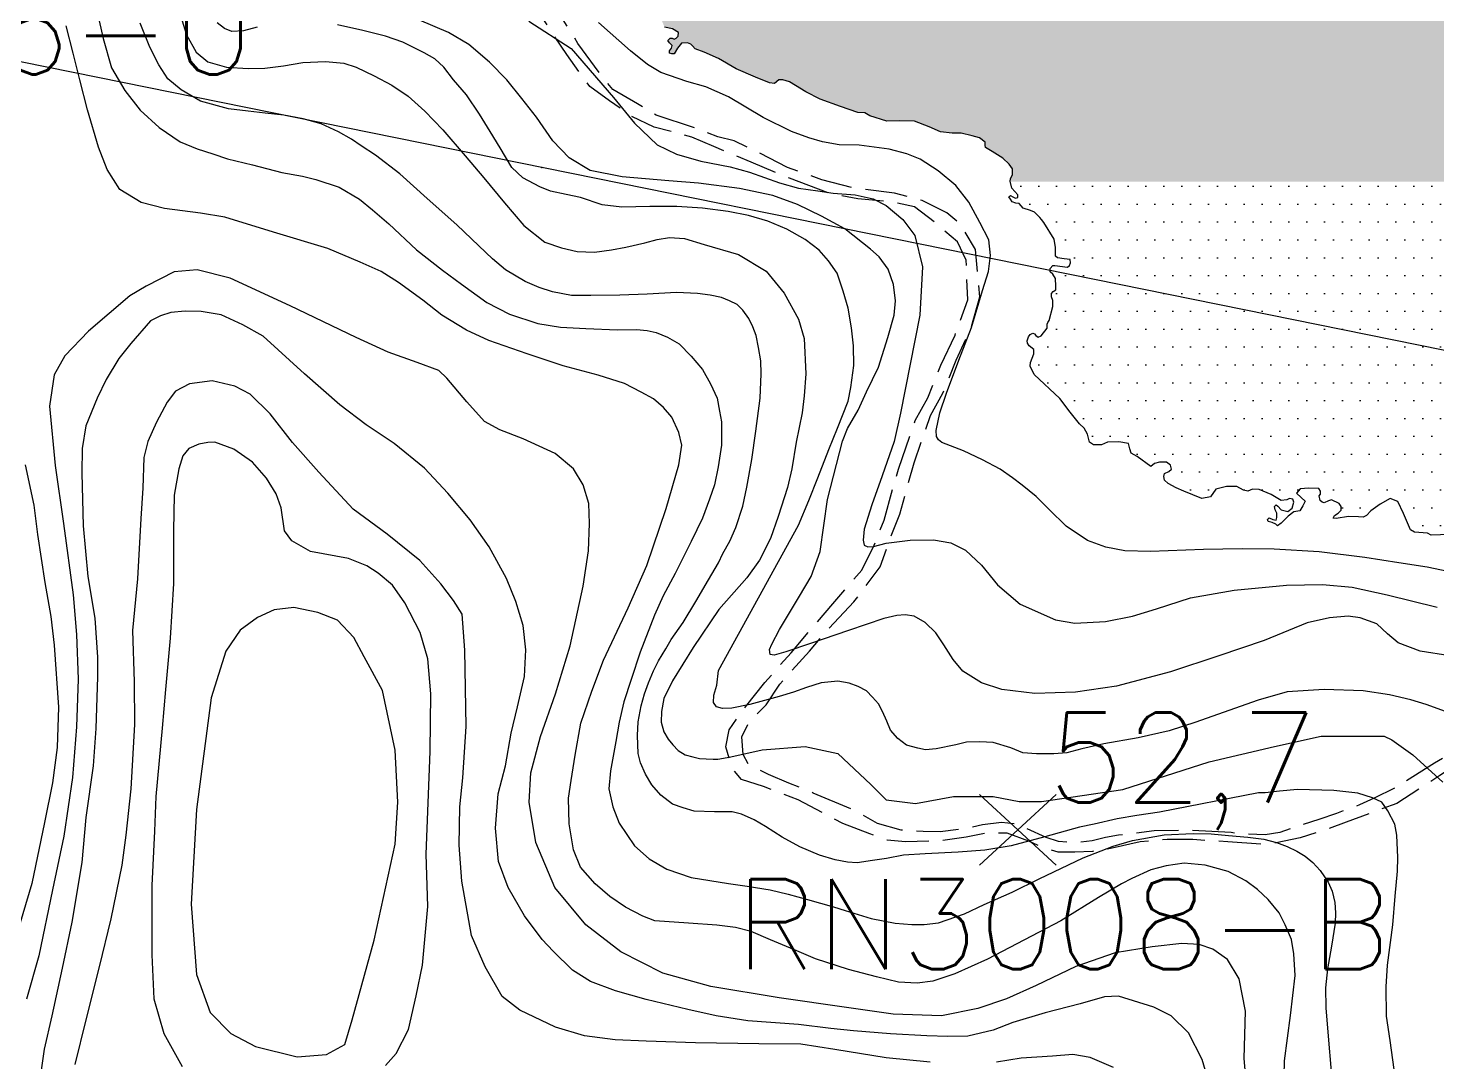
# Model space of a CAD drawing. Header units: millimetres. Extents: x 548366 to 1117317, y 7446967 to 14899125.
# Drawn here: x 556585 to 557211, y 7454519 to 7454978 of the extents above; entities that cross this region are included whole.
import ezdxf

# ---------------------------------------------------------------- set-up
doc = ezdxf.new("R2010")
doc.units = ezdxf.units.MM
doc.header["$MEASUREMENT"] = 0
doc.linetypes.add('MEIO-FIOx2', pattern=[20, 15, -5])
for name, color, linetype in [('CURVA_INTERMEDIÁRIA', 32, 'Continuous'), ('CURVA_MESTRA', 36, 'Continuous'), ('HACHURA_OCEANO', 131, 'Continuous'), ('OCEANO', 5, 'Continuous'), ('PONTO_REFERÊNCIA', 8, 'Continuous'), ('PTO_COTADO', 7, 'Continuous'), ('RADIAIS', 222, 'Continuous'), ('RUA_PAV_C_MEIO_FIO', 1, 'MEIO-FIOx2')]:
    doc.layers.add(name, color=color, linetype=linetype)
doc.styles.add('ROMANS', font='romans.shx')
pattern_1 = [(0, (0, 0), (3.96875, 7.9375), [0, -7.9375])]

msp = doc.modelspace()

# ---------------------------------------------------------------- hatches: boundary and pattern name
at = {"layer": 'HACHURA_OCEANO', "ltscale": 0.5}
h = msp.add_hatch(dxfattribs=at)
h.set_pattern_fill('DOTS', color=256, scale=5, style=0)
h.set_pattern_definition(pattern_1)
h.paths.add_polyline_path([(556865, 7455138.86), (556864.76, 7455138.96), (556864.61, 7455140.07), (556863.81, 7455140.88), (556862.82, 7455141.85), (556861.22, 7455141.52), (556859.94, 7455140.88), (556859.76, 7455139.75), (556861.65, 7455139.04), (556861.87, 7455137.67), (556860.23, 7455135.57), (556857.82, 7455133.16), (556855.74, 7455132.51), (556854.43, 7455133.32), (556853.96, 7455134.61), (556854.61, 7455136.06), (556855.56, 7455136.85), (556856.22, 7455138.3), (556856.22, 7455139.91), (556856.07, 7455141.04), (556854.76, 7455141.52), (556849.76, 7455141.52), (556846.08, 7455141.04), (556837.06, 7455139.59), (556826.92, 7455135.74), (556824.33, 7455133.8), (556822.54, 7455132.69), (556822.39, 7455131.24), (556823.05, 7455130.58), (556824, 7455130.11), (556825.35, 7455129.06), (556825.68, 7455127.79), (556824.88, 7455126.19), (556823.27, 7455123.29), (556821.15, 7455121.68), (556818.42, 7455122), (556815.35, 7455122.48), (556813.93, 7455123.61), (556813.27, 7455125.69), (556812, 7455127.3), (556810.21, 7455128.59), (556805.21, 7455128.75), (556797, 7455125.85), (556792.18, 7455121.52), (556790.72, 7455118.13), (556790.58, 7455115.89), (556791.38, 7455114.12), (556793.53, 7455113.73), (556793.31, 7455111.54), (556791.67, 7455110.57), (556789.92, 7455108.33), (556789.92, 7455107.04), (556791.2, 7455106.4), (556791.85, 7455104.95), (556791.85, 7455103.5), (556789.92, 7455101.9), (556786.71, 7455099.79), (556785.72, 7455098.34), (556784.59, 7455098.19), (556782.51, 7455098.19), (556779.3, 7455098.68), (556778.65, 7455099.16), (556776.05, 7455099.48), (556773.65, 7455100.29), (556771.06, 7455101.24), (556768.65, 7455100.76), (556765.25, 7455099.95), (556760.44, 7455099.32), (556754.45, 7455098.06), (556749.45, 7455093.06), (556742.19, 7455083.26), (556741.24, 7455081.06), (556750.34, 7455081.03), (556750.34, 7455078.37), (556748.08, 7455078.39), (556748.08, 7455059.67), (556740.98, 7455059.67), (556743.43, 7455055.97), (556747.81, 7455051.04), (556756.86, 7455044.75), (556763.72, 7455043.11), (556769.45, 7455040.91), (556775.22, 7455037.91), (556783.43, 7455037.1), (556798.5, 7455038.46), (556806.16, 7455038.18), (556813.27, 7455037.91), (556819.04, 7455035.17), (556826.41, 7455030.81), (556828.6, 7455028.07), (556828.6, 7455026.43), (556827.65, 7455023.55), (556829.58, 7455020), (556835.31, 7455011.8), (556837.79, 7455010.71), (556841.33, 7455011.52), (556845.71, 7455012.07), (556846.81, 7455011.25), (556847.94, 7455008.8), (556847.43, 7455005.32), (556849.43, 7455001.54), (556854.58, 7454998.2), (556863.52, 7454995.02), (556865, 7454993.27)])
h.paths.add_polyline_path([(557365, 7455412.75), (556954.42, 7455412.75), (556954.37, 7455411.2), (556953.72, 7455404.61), (556952.55, 7455396.66), (556950.47, 7455387.38), (556949.85, 7455378.85), (556949.7, 7455368.02), (556948.13, 7455354.65), (556946.6, 7455347.43), (556945.29, 7455344.19), (556945.03, 7455337.36), (556944.78, 7455326.77), (556941.93, 7455305.75), (556940.91, 7455296.58), (556940.4, 7455282.66), (556938.46, 7455265), (556936.89, 7455253.13), (556936.53, 7455246.29), (556936.64, 7455239.07), (556940.26, 7455224.7), (556942.99, 7455221.03), (556947.62, 7455214.56), (556953.72, 7455209.41), (556957.18, 7455207.99), (556958.61, 7455204.51), (556960.03, 7455200.82), (556960.54, 7455194.62), (556960.94, 7455192.69), (556961.96, 7455191.53), (556962.62, 7455190.12), (556962.51, 7455188.68), (556961.45, 7455187.54), (556959.77, 7455185.33), (556956.67, 7455177.08), (556949.96, 7455168.18), (556942.59, 7455159.08), (556929.16, 7455149.79), (556920.91, 7455144.24), (556913.4, 7455139.84), (556907.59, 7455137.53), (556903.18, 7455136.63), (556898.66, 7455135.97), (556890.96, 7455134.81), (556881.8, 7455135.71), (556874.28, 7455137), (556869.28, 7455138.96), (556867.35, 7455139.43), (556866.03, 7455138.46), (556865, 7455138.86), (556865, 7454993.27), (556865.96, 7454992.14), (556865.82, 7454989.4), (556866.11, 7454985.62), (556866.55, 7454981.08), (556867.64, 7454978.64), (556871.11, 7454977.9), (556873.84, 7454976.22), (556873.7, 7454974.71), (556872.78, 7454973.8), (556871.87, 7454973.34), (556870.96, 7454973.8), (556870.05, 7454973.8), (556868.99, 7454972.74), (556869.76, 7454971.68), (556870.96, 7454970.47), (556870.67, 7454969.26), (556869.76, 7454968.2), (556869.76, 7454967.14), (556870.81, 7454966.83), (556871.87, 7454966.83), (556873.41, 7454969.26), (556875.05, 7454971.53), (556877.78, 7454971.68), (556879.32, 7454971.12), (556880.08, 7454970.36), (556881.14, 7454969), (556885.26, 7454967.48), (556891.61, 7454964.74), (556899.49, 7454960.2), (556908, 7454956.42), (556914.24, 7454953.84), (556916.5, 7454953.54), (556918.32, 7454955.2), (556920.15, 7454955.2), (556923.18, 7454954.3), (556925.77, 7454952.78), (556930.33, 7454949.9), (556936.68, 7454946.72), (556945.83, 7454943.33), (556953.42, 7454940.77), (556956.6, 7454940.61), (556958.86, 7454939.25), (556966.45, 7454936.83), (556971.92, 7454936.97), (556978.6, 7454936.83), (556985.13, 7454934.39), (556990.28, 7454932.13), (556995.42, 7454931.51), (556999.4, 7454931.51), (557004.25, 7454930.31), (557007.57, 7454929.39), (557010.02, 7454927.57), (557010.02, 7454926.21), (557010.16, 7454925.15), (557013.19, 7454923.33), (557017.9, 7454920.46), (557020.78, 7454917.73), (557022.28, 7454915.61), (557022.28, 7454913.19), (557021.4, 7454911.22), (557021.22, 7454910.16), (557021.25, 7454910), (557365, 7454910)])
h = msp.add_hatch(dxfattribs=at)
h.set_pattern_fill('DOTS', color=256, scale=5, style=0)
h.set_pattern_definition(pattern_1)
h.paths.add_polyline_path([(557365, 7454910), (557021.25, 7454910), (557021.88, 7454907.05), (557024.61, 7454904.17), (557024.61, 7454902.95), (557023.55, 7454902.65), (557022.35, 7454903.27), (557021.29, 7454903.87), (557020.67, 7454903.27), (557021.29, 7454902.19), (557022.06, 7454900.99), (557023.7, 7454900.39), (557025.23, 7454900.23), (557026.91, 7454898.25), (557030.23, 7454897.19), (557032.06, 7454896.45), (557034.32, 7454894.01), (557035.08, 7454893.11), (557036.14, 7454891.89), (557040.7, 7454884.47), (557041.32, 7454880.69), (557041.32, 7454876.89), (557042.24, 7454876.13), (557045.26, 7454875.67), (557047.82, 7454875.37), (557048, 7454873.85), (557047.53, 7454872.65), (557046.61, 7454872.03), (557041, 7454872.65), (557040.08, 7454872.65), (557039.03, 7454871.43), (557039.03, 7454869.91), (557040.08, 7454868.85), (557041.29, 7454866.91), (557041.43, 7454863.57), (557041.43, 7454861.91), (557040.23, 7454861.15), (557039.61, 7454860.23), (557039.61, 7454858.73), (557040.08, 7454857.21), (557040.08, 7454854.48), (557038.55, 7454848.27), (557037.93, 7454847.36), (557037.64, 7454846.6), (557037.64, 7454844.79), (557034.9, 7454841.46), (557033.7, 7454840.86), (557032.64, 7454841.6), (557032.02, 7454842.36), (557031.25, 7454842.66), (557030.05, 7454842.06), (557029.28, 7454841), (557028.7, 7454839.18), (557028.84, 7454838.12), (557029.61, 7454837.06), (557031.73, 7454835.4), (557031.73, 7454833.42), (557030.19, 7454829.64), (557030.05, 7454827.98), (557031.87, 7454824.34), (557043.22, 7454813.62), (557047.93, 7454807.56), (557051.94, 7454802.33), (557054.09, 7454800.4), (557055.55, 7454797.75), (557056.5, 7454794.15), (557058.18, 7454792.95), (557061.79, 7454792.95), (557064.46, 7454794.15), (557069.53, 7454794.38), (557073.83, 7454793.67), (557074.35, 7454791.25), (557075.04, 7454789.34), (557077.7, 7454787.89), (557083.72, 7454783.32), (557085.4, 7454784.77), (557087.59, 7454785.24), (557090.73, 7454785.24), (557092.41, 7454784.04), (557092.88, 7454782.12), (557091.68, 7454781.16), (557089.74, 7454780.19), (557089.52, 7454778.99), (557089.74, 7454777.31), (557091.42, 7454775.86), (557095.03, 7454773.94), (557098.38, 7454772.43), (557106.31, 7454769.15), (557110.18, 7454769.88), (557112.62, 7454773.32), (557117.37, 7454774.47), (557122, 7454774.47), (557124.85, 7454772.88), (557126.89, 7454772.46), (557128.9, 7454773.32), (557131.78, 7454773.18), (557137.21, 7454770.88), (557141.56, 7454768.29), (557144.11, 7454768.59), (557145.28, 7454769.15), (557146.85, 7454768.87), (557147.29, 7454767.58), (557146.56, 7454764.84), (557144.55, 7454763.41), (557141.67, 7454764.13), (557140.1, 7454765.71), (557139.37, 7454766.29), (557138.67, 7454765.57), (557138.97, 7454764.13), (557139.66, 7454762.69), (557139.66, 7454760.69), (557139.37, 7454759.52), (557137.94, 7454759.82), (557136.23, 7454760.53), (557135.5, 7454759.82), (557135.79, 7454758.96), (557137.65, 7454758.53), (557139.22, 7454757.67), (557139.95, 7454756.94), (557141.67, 7454758.23), (557144.69, 7454761.26), (557147.29, 7454763.27), (557149.88, 7454763.69), (557151.3, 7454765.85), (557152.32, 7454768), (557150.46, 7454769.58), (557148.45, 7454771.45), (557150.02, 7454773.46), (557153.89, 7454773.74), (557158.38, 7454773.6), (557159.07, 7454772.46), (557159.07, 7454771.02), (557158.52, 7454770.3), (557158.93, 7454768.29), (557159.8, 7454767.58), (557160.68, 7454767.28), (557162.68, 7454768.14), (557163.96, 7454768.59), (557167.43, 7454767), (557168.27, 7454765.57), (557168.27, 7454763.98), (557166.99, 7454762.69), (557165.27, 7454761.54), (557164.69, 7454760.39), (557166.11, 7454760.25), (557171.59, 7454761.11), (557176.04, 7454760.97), (557178.04, 7454760.83), (557179.5, 7454761.54), (557181.51, 7454763.69), (557185.67, 7454766.57), (557190.12, 7454769.15), (557193.44, 7454767.86), (557196.03, 7454762.49), (557199.1, 7454755.28), (557200.85, 7454754.19), (557206.72, 7454753.77), (557208.26, 7454752.88), (557216.58, 7454753.09), (557220.74, 7454752.88), (557224.2, 7454749.61), (557227.49, 7454746.12), (557229.24, 7454743.29), (557230.55, 7454742.85), (557231.43, 7454744.37), (557232.3, 7454745.9), (557234.05, 7454746.56), (557235.59, 7454745.9), (557239.31, 7454744.37), (557242.15, 7454743.71), (557242.59, 7454742.64), (557244.96, 7454742.19), (557246.06, 7454742.64), (557246.72, 7454743.71), (557249.78, 7454743.71), (557250, 7454742.85), (557251.53, 7454742.85), (557253.06, 7454743.29), (557255.91, 7454743.5), (557257.22, 7454741.75), (557257.88, 7454738.93), (557259.85, 7454738.27), (557260.07, 7454739.35), (557260.51, 7454740.89), (557261.87, 7454741.22), (557263.32, 7454740), (557263.76, 7454739.35), (557264.41, 7454738.04), (557266.6, 7454737.39), (557268.35, 7454738.93), (557271.64, 7454739.58), (557272.95, 7454739.79), (557274.26, 7454738.93), (557277.11, 7454736.08), (557278.97, 7454732.96), (557281.45, 7454730.09), (557285.25, 7454727.5), (557287.22, 7454726.19), (557289.41, 7454726.07), (557293.35, 7454727.5), (557294.77, 7454728.13), (557297, 7454726.97), (557299.84, 7454726.7), (557301.81, 7454726.07), (557303.38, 7454725.54), (557305.06, 7454726.7), (557307.54, 7454726.84), (557310.28, 7454725.41), (557312.91, 7454725.15), (557314.07, 7454724.62), (557315.24, 7454721.24), (557315.5, 7454719.16), (557317.72, 7454717.59), (557318.63, 7454716.3), (557318.63, 7454713.42), (557318.38, 7454711.86), (557316.66, 7454711.21), (557316.41, 7454709.51), (557319.4, 7454709.13), (557322.54, 7454708.08), (557323.96, 7454704.96), (557325.68, 7454703.26), (557328.16, 7454703.4), (557330.38, 7454703.53), (557330.89, 7454703.01), (557331.3, 7454701.44), (557331.04, 7454700.01), (557330.24, 7454699.23), (557330.49, 7454697.31), (557331.81, 7454694.96), (557332.06, 7454691.05), (557330.49, 7454689.09), (557329.73, 7454688.19), (557329.84, 7454686.88), (557331.81, 7454685.45), (557331.66, 7454683.1), (557329.84, 7454682.33), (557329.07, 7454680.37), (557329.73, 7454678.81), (557331.55, 7454677.12), (557331.55, 7454674.25), (557334, 7454673.6), (557334.4, 7454672.17), (557333.74, 7454670.86), (557332.83, 7454669.82), (557332.72, 7454667.61), (557333.63, 7454665.14), (557335.05, 7454663.57), (557335.45, 7454661.75), (557335.2, 7454660.58), (557334.8, 7454659.41), (557334.76, 7454657.88), (557335.67, 7454656.32), (557337.9, 7454655.14), (557339.32, 7454652.81), (557340.75, 7454652.93), (557341.55, 7454654.89), (557342.31, 7454655.14), (557344.28, 7454654.89), (557344.54, 7454652.81), (557345.6, 7454650.07), (557346.51, 7454646.55), (557348.44, 7454639.38), (557350.41, 7454637.95), (557350.78, 7454636.52), (557350.27, 7454635.35), (557349.87, 7454634.56), (557350.93, 7454632.23), (557353.15, 7454630.53), (557353.15, 7454629.1), (557352.64, 7454628.18), (557353.15, 7454626.36), (557354.32, 7454625.85), (557357.06, 7454624.81), (557357.97, 7454623.11), (557357.86, 7454621.28), (557358.08, 7454618.78), (557358.08, 7454617.21), (557358.48, 7454615.22), (557359.35, 7454612.2), (557359.65, 7454611.21), (557361.65, 7454610.2), (557361.95, 7454609.33), (557361.95, 7454608.04), (557362.78, 7454607.34), (557363.22, 7454605.77), (557362.64, 7454604.18), (557360.92, 7454602.04), (557359.65, 7454599.74), (557359.94, 7454596.3), (557360.23, 7454593.29), (557360.92, 7454590.86), (557361.07, 7454589), (557358.77, 7454587.57), (557356.62, 7454587.85), (557356.07, 7454587.99), (557355.34, 7454587.43), (557355.05, 7454586.14), (557354.9, 7454584.13), (557354.21, 7454582.98), (557353.33, 7454582.55), (557353.33, 7454580.4), (557353.33, 7454579.27), (557351.04, 7454576.88), (557349.76, 7454577.17), (557348.88, 7454577.61), (557348.15, 7454577.02), (557348.01, 7454575.73), (557349.47, 7454574.44), (557350.31, 7454573.44), (557350.89, 7454571.87), (557350.89, 7454568.14), (557350.45, 7454565.86), (557351.04, 7454562.84), (557352.17, 7454561.55), (557352.02, 7454559.69), (557350.6, 7454557.98), (557349.17, 7454554.25), (557347.31, 7454552.24), (557346.88, 7454551.67), (557346.73, 7454549.66), (557347.31, 7454547.1), (557346.73, 7454545.95), (557345.74, 7454545.65), (557344.14, 7454546.09), (557343.45, 7454546.23), (557342.72, 7454545.81), (557342.72, 7454543.8), (557341.95, 7454542.26), (557340.23, 7454541.25), (557337.5, 7454541.55), (557336.08, 7454541.83), (557333.78, 7454539.4), (557332.21, 7454538.53), (557329.76, 7454538.25), (557329.18, 7454536.68), (557329.18, 7454534.38), (557328.78, 7454531.24), (557326.88, 7454529.5), (557325.31, 7454528.51), (557323.74, 7454527.23), (557322.32, 7454526.64), (557321.88, 7454525.07), (557321.3, 7454523.36), (557320.31, 7454522.77), (557319, 7454522.63), (557318.85, 7454521.64), (557318.41, 7454520.35), (557317.58, 7454519.35), (557317.58, 7454517.77), (557317.14, 7454516.04), (557315.42, 7454513.76), (557313.85, 7454512.17), (557312.54, 7454510.6), (557312.54, 7454507.88), (557313.53, 7454506.65), (557316.12, 7454505.21), (557317.54, 7454502.78), (557318.12, 7454500.34), (557317.69, 7454497.92), (557317.1, 7454495.18), (557316.26, 7454493.89), (557317.25, 7454492.32), (557319.55, 7454492.04), (557322.72, 7454491.47), (557326.59, 7454488.45), (557326.99, 7454485.59), (557326.15, 7454483.73), (557326, 7454482.59), (557326.15, 7454481.86), (557326.73, 7454481.86), (557327.57, 7454482.73), (557329.58, 7454484.02), (557333.3, 7454484.16), (557336.91, 7454483.73), (557337.75, 7454482.3), (557337.46, 7454481.01), (557335.05, 7454479.86), (557330.31, 7454476.42), (557325.86, 7454470.13), (557323.71, 7454467.55), (557322.43, 7454466.97), (557321.26, 7454467.91), (557321.7, 7454470.48), (557322.54, 7454472.64), (557323.85, 7454475.78), (557324, 7454477.8), (557321.99, 7454477.94), (557320.82, 7454476.65), (557318.38, 7454477.36), (557316.23, 7454478.65), (557314.95, 7454480.09), (557313.93, 7454482.09), (557312.5, 7454482.81), (557311.23, 7454482.09), (557311.08, 7454480.94), (557311.66, 7454479.37), (557313.78, 7454477.94), (557317.69, 7454476.93), (557319.4, 7454474.94), (557319.98, 7454472.5), (557319.84, 7454469.19), (557318.09, 7454466.47), (557316.66, 7454464.9), (557317.25, 7454462.04), (557317.25, 7454461.03), (557316.81, 7454459.74), (557317.39, 7454457.75), (557320.24, 7454457.16), (557322.98, 7454457.61), (557324.4, 7454457.16), (557326.15, 7454458.03), (557328.3, 7454457.16), (557329, 7454456.02), (557331.44, 7454455.03), (557334.47, 7454451.87), (557336.62, 7454449.73), (557336.62, 7454447.86), (557334.87, 7454446.14), (557334.18, 7454443.42), (557332.17, 7454443), (557328.3, 7454442.7), (557327.28, 7454440.98), (557326.55, 7454439.98), (557325.97, 7454437.87), (557325.97, 7454434.15), (557325.97, 7454432.43), (557325.38, 7454431), (557324.25, 7454431.14), (557323.38, 7454431.85), (557321.81, 7454431.57), (557320.82, 7454430.14), (557322.1, 7454427.84), (557323.27, 7454426.71), (557323.27, 7454425.42), (557322.39, 7454424.27), (557321.66, 7454423.55), (557321.29, 7454422.06), (557320.71, 7454416.55), (557319.76, 7454413.81), (557318.38, 7454412.45), (557318.38, 7454410.88), (557320.71, 7454411.85), (557325.24, 7454415.37), (557327.39, 7454414.98), (557328.56, 7454413.04), (557326.81, 7454410.88), (557327.1, 7454410), (557365, 7454410)])

# ---------------------------------------------------------------- linework, layer by layer
at = {"layer": 'CURVA_INTERMEDIÁRIA'}
for points, elevation in [([(556614.87, 7454987.92), (556618.06, 7454973.64), (556621.85, 7454960.57), (556627.72, 7454950.43), (556634.61, 7454941.83), (556642.96, 7454934.09), (556652.38, 7454927.68), (556659.8, 7454924.61), (556666.8, 7454922.28), (556673.37, 7454920.06), (556684.51, 7454917.51), (556697.45, 7454914.02), (556706.63, 7454912.35), (556712.66, 7454910.97), (556722.94, 7454907.51), (556732.06, 7454902.17), (556737.74, 7454897.52), (556745.01, 7454891.19), (556757.32, 7454879.74), (556768.94, 7454870.62), (556777.33, 7454864.47), (556788.6, 7454856.2), (556798.71, 7454851.01), (556811.22, 7454846.99), (556821.4, 7454845.29), (556832.63, 7454844.7), (556846.66, 7454844.17), (556855.1, 7454844.34), (556859.89, 7454843.81), (556863.82, 7454842.96), (556868.92, 7454840.79), (556874.08, 7454837.86), (556879.42, 7454832.35), (556884.5, 7454826.42), (556888.03, 7454820.14), (556891.04, 7454813.77), (556891.99, 7454807.92), (556892.85, 7454803.19), (556892.85, 7454792.87), (556891.47, 7454783.24), (556889.75, 7454775.16), (556887.51, 7454768.8), (556884.39, 7454760.47), (556879.49, 7454749.98), (556872.26, 7454735.8), (556867, 7454725.84), (556863.12, 7454717.33), (556856.76, 7454700.91), (556852.71, 7454688.63), (556849.52, 7454678.74), (556847.46, 7454669.8), (556845.91, 7454661.2), (556843.58, 7454648.07), (556842.81, 7454640.08), (556844.62, 7454632.16), (556847.46, 7454624.77), (556854.26, 7454614.73), (556860.72, 7454609.05), (556868.55, 7454604.4), (556879.39, 7454600.69), (556895.98, 7454598.01), (556904.24, 7454596.88), (556914.47, 7454595.26), (556922.57, 7454593.34), (556931.09, 7454590.84), (556942.7, 7454587.64), (556947.83, 7454585.97), (556959.36, 7454582.52), (556970.11, 7454580.36), (556977.51, 7454579.75), (556983.02, 7454579.75), (556989.4, 7454580.57), (557000.85, 7454584.49), (557009.65, 7454588.73), (557022.06, 7454594.24), (557034.1, 7454600.12), (557053.6, 7454609.42), (557067.03, 7454614.66), (557075.63, 7454617.14), (557089.57, 7454619.62), (557102.54, 7454620.21), (557110.54, 7454620.12), (557118.29, 7454619.34), (557126.8, 7454618.55), (557133.94, 7454617.69), (557139.62, 7454616.22), (557144.27, 7454614.5), (557148.66, 7454612.34), (557152.35, 7454610.19), (557155.66, 7454607.3), (557159.02, 7454603.77), (557162.54, 7454598.6), (557164.26, 7454594.64), (557165.55, 7454589.57), (557165.72, 7454585.01), (557165.63, 7454580.45), (557164.07, 7454570.13), (557162.26, 7454560.16), (557161.39, 7454551.64), (557161.47, 7454542.78), (557162.58, 7454530.15), (557163.85, 7454514.42)], 70), ([(557191.91, 7454515.3), (557190.04, 7454528.19), (557188.5, 7454539.03), (557188.34, 7454552.1), (557188.88, 7454561.73), (557191.3, 7454579.62), (557192.25, 7454592.44), (557193.35, 7454603.45), (557193.53, 7454609.56), (557193.1, 7454619.54), (557192.16, 7454624.36), (557189.06, 7454630.38), (557186.31, 7454634.17), (557182.27, 7454636.15), (557175.73, 7454638.14), (557164.97, 7454639.35), (557148.84, 7454639.82), (557140.83, 7454639.13), (557134.47, 7454638.37), (557131.63, 7454638.28), (557087.53, 7454629.72), (557077.42, 7454628.22), (557068.72, 7454626.77), (557058.57, 7454624.46), (557051.94, 7454623), (557036.63, 7454618.71), (557021.64, 7454614.75), (557009.97, 7454612.78), (556998.01, 7454611.95), (556983.35, 7454611.19), (556973.83, 7454610.59), (556966.17, 7454609.14), (556960.06, 7454608.2), (556953.13, 7454607.27), (556948.89, 7454607.48), (556943.47, 7454608.48), (556936.5, 7454610.55), (556927.73, 7454614.34), (556919.81, 7454618.65), (556912.41, 7454623.38), (556907.47, 7454626.38), (556901.77, 7454628.87), (556897.64, 7454629.82), (556889.8, 7454629.88), (556880.68, 7454630.2), (556875.86, 7454631.65), (556871.13, 7454633.27), (556865.88, 7454637.33), (556862.01, 7454641.89), (556859.08, 7454646.62), (556856.85, 7454651.7), (556855.9, 7454655.74), (556855.64, 7454663.81), (556855.9, 7454669.91), (556857.27, 7454676.96), (556858.65, 7454682.38), (556860.42, 7454687.23), (556862.61, 7454692.52), (556864.85, 7454696.99), (556868.15, 7454702.4), (556870.47, 7454706.44), (556875.8, 7454714.01), (556881.53, 7454723.44), (556887.16, 7454733), (556891.5, 7454740.61), (556893.54, 7454744.76), (556896.55, 7454750.26), (556899.3, 7454756.21), (556902.32, 7454765.74), (556904.12, 7454774.17), (556906.37, 7454786.54), (556908.17, 7454799.01), (556910.15, 7454813.8), (556910.51, 7454824.62), (556910.33, 7454830.38), (556909.39, 7454836.23), (556908.27, 7454841.56), (556906.89, 7454845.43), (556905, 7454849.22), (556902.41, 7454852.83), (556899.87, 7454855.36), (556896.48, 7454856.95), (556892.89, 7454858.46), (556887.89, 7454859.59), (556882.16, 7454860.34), (556872.83, 7454860.65), (556859.85, 7454860.03), (556847.7, 7454859.59), (556834.82, 7454859.38), (556826.28, 7454859.38), (556817.8, 7454860.97), (556811.86, 7454862.98), (556805.71, 7454865.53), (556796.9, 7454870.72), (556791.06, 7454875.63), (556785.12, 7454881.48), (556775.22, 7454890.77), (556762.05, 7454902.56), (556749.91, 7454913.49), (556739.09, 7454921.83), (556732.81, 7454925.97), (556728.42, 7454928.81), (556722.74, 7454932.16), (556714.99, 7454935.61), (556706.98, 7454937.94), (556698.37, 7454939.57), (556690.02, 7454940.4), (556682.48, 7454941.34), (556673.8, 7454942.41), (556661.29, 7454945.8), (556652.69, 7454950.73), (556646.86, 7454955.73), (556642.83, 7454961.88), (556638.8, 7454969.8), (556634.58, 7454980.38)], 60), ([(556686.52, 7454978.61), (556680.48, 7454977.03), (556675.28, 7454976.71), (556671.99, 7454978.08), (556668.71, 7454980.52)], 40), ([(557214.7, 7454674.5), (557206, 7454677.64), (557199.22, 7454679.67), (557189.84, 7454681.92), (557178.14, 7454683.65), (557160.69, 7454684.27), (557144.35, 7454683.17), (557131.4, 7454679.48), (557115.92, 7454673.97), (557103.67, 7454669.67), (557091.89, 7454665.81), (557078.03, 7454662.73), (557062.89, 7454660.16), (557053.1, 7454657.84), (557046.39, 7454656.12), (557040.54, 7454655.7), (557032.88, 7454655.62), (557026.86, 7454656.14), (557021.53, 7454658.29), (557013.68, 7454660.68), (557007.74, 7454661), (557001.81, 7454660.79), (556997.03, 7454659.73), (556988.34, 7454657.93), (556983.57, 7454657.5), (556980.17, 7454658.14), (556975.17, 7454659.53), (556971.3, 7454662.54), (556967.95, 7454666.16), (556966.4, 7454670.12), (556964.5, 7454674.5), (556962.61, 7454677.94), (556960.08, 7454680.92), (556957.41, 7454683.67), (556953.63, 7454685.65), (556949.67, 7454687.12), (556944.59, 7454687.98), (556937.16, 7454687.26), (556930.69, 7454685.14), (556924.96, 7454683.12), (556918.49, 7454681.11), (556905.45, 7454677.62), (556897.5, 7454675.92), (556893.4, 7454675.78), (556890.65, 7454676.53), (556889.27, 7454678.54), (556889.48, 7454681.72), (556890.76, 7454686.12), (556891.6, 7454692.69), (556927.09, 7454757.27), (556931.65, 7454768.27), (556935.68, 7454778.33), (556940.56, 7454790.96), (556944.43, 7454800.42), (556949.16, 7454812.45), (556950.45, 7454818.56), (556951.66, 7454828.34), (556951.58, 7454836.94), (556950.71, 7454844.94), (556949.25, 7454853.8), (556946.99, 7454861.25), (556944.33, 7454869.25), (556940.45, 7454874.85), (556936.32, 7454879.58), (556930.04, 7454884.23), (556922, 7454888.93), (556913.48, 7454892.37), (556904.88, 7454894.87), (556895.93, 7454896.69), (556884.48, 7454898.24), (556873.12, 7454898.94), (556861.09, 7454898.95), (556848.55, 7454898.69), (556839.85, 7454899.75), (556830.28, 7454902.92), (556823.84, 7454904.31), (556816.94, 7454905.77), (556812.21, 7454907.67), (556804.65, 7454911.62), (556799.77, 7454916.28), (556794.5, 7454924.99), (556790.03, 7454932.22), (556785.37, 7454939.95), (556779.51, 7454948.63), (556773.83, 7454955.26), (556769.44, 7454960.85), (556765.48, 7454964.55), (556760.75, 7454967.3), (556751.33, 7454971.98), (556743.5, 7454974.65), (556733.43, 7454977.24), (556722.24, 7454979.65)], 40), ([(557216.62, 7454699.19), (557203.34, 7454701.3), (557193.64, 7454705.05), (557188.88, 7454708.97), (557184.11, 7454713.39), (557176.8, 7454716.12), (557171.35, 7454716.81), (557163.18, 7454716.13), (557153.2, 7454713.89), (557134.14, 7454706.08), (557113.91, 7454699.19), (557092.44, 7454692.16), (557068.45, 7454685.72), (557050.24, 7454683.01), (557032.08, 7454682.54), (557017.45, 7454684.26), (557008.49, 7454687.26), (557000.22, 7454692.35), (556995.84, 7454697.54), (556991.75, 7454704.18), (556988.18, 7454709.45), (556983.41, 7454714.05), (556978.48, 7454716.78), (556974.56, 7454717.46), (556970.82, 7454717.12), (556965.03, 7454715.77), (556949.28, 7454710.51), (556932.43, 7454704.74), (556921.54, 7454701.01), (556916.27, 7454699.48), (556914.56, 7454699.82), (556914.22, 7454702.03), (556915.24, 7454704.41), (556918.65, 7454710.87), (556927.52, 7454725.81), (556932.79, 7454734.48), (556936.71, 7454745.53), (556940.05, 7454768.7), (556946.63, 7454794.64), (556948.84, 7454800.25), (556953.6, 7454808.41), (556957.31, 7454816.57), (556962.72, 7454827.59), (556966.88, 7454840.72), (556969.6, 7454850.59), (556970.24, 7454856.99), (556969.39, 7454864.31), (556967.01, 7454871.11), (556962.92, 7454876.56), (556959.18, 7454879.96), (556947.77, 7454888.99), (556937.39, 7454894.61), (556926.66, 7454899.89), (556915.77, 7454903.81), (556900.96, 7454906.88), (556882.69, 7454909.29), (556869.53, 7454910.35), (556848.76, 7454912.06), (556834.46, 7454914.96), (556825.22, 7454920.52), (556817.95, 7454928.07), (556810.63, 7454938.62), (556804.1, 7454946.9), (556797.46, 7454955.24), (556789.8, 7454963.06), (556780.61, 7454970.89), (556771.58, 7454976.34), (556758.65, 7454981.79)], 30), ([(556807.28, 7454981.36), (556826.09, 7454969.17), (556844.9, 7454947.32), (556854.18, 7454935.98), (556864.35, 7454926.29), (556872.94, 7454922.16), (556883.76, 7454919.14), (556896.7, 7454916.58), (556905.35, 7454914.16), (556918.66, 7454909.42), (556927.17, 7454907.04), (556935.68, 7454905.84), (556942.56, 7454904.91), (556952.33, 7454904.1), (556960.28, 7454902.4), (556966.05, 7454899.45), (556973.54, 7454893.15), (556978.82, 7454886), (556982.22, 7454872.05), (556981.09, 7454850.57), (556972.52, 7454807.13), (556969.61, 7454794.48), (556964.33, 7454779.17), (556959.75, 7454766.28), (556956.35, 7454755.47), (556955.82, 7454750.6), (556956.25, 7454748.48), (556957.94, 7454747.63), (556960.38, 7454747.84), (556966.07, 7454749.35), (556976.78, 7454750.62), (556987.19, 7454750.84), (556994.84, 7454749.48), (557001.28, 7454746.17), (557008.38, 7454739.49), (557015.61, 7454730.75), (557025.65, 7454722.24), (557041.3, 7454715.25), (557049.98, 7454713.71), (557063.6, 7454714.55), (557075.62, 7454716.87), (557086.18, 7454720.15), (557101.29, 7454725.02), (557120.73, 7454728.45), (557144.04, 7454730.65), (557160.04, 7454730.98), (557173.14, 7454729.78), (557188.77, 7454726.31), (557210.89, 7454720.85)], 20), ([(557218.47, 7454736.06), (557206.48, 7454738.63), (557193.93, 7454740.52), (557178.83, 7454742.86), (557158.55, 7454745.44), (557138.56, 7454746.67), (557124.24, 7454746.8), (557107.14, 7454746.48), (557091.48, 7454745.93), (557083.63, 7454745.6), (557072.19, 7454745.95), (557063.64, 7454747.51), (557055.54, 7454750.51), (557046.1, 7454756.84), (557038.55, 7454764.29), (557032.72, 7454770.02), (557026.52, 7454775.05), (557022.28, 7454778.34), (557016.76, 7454782.15), (557008.92, 7454786.28), (557000.52, 7454790.36), (556990.86, 7454794.03), (556989.3, 7454795.18), (556988.45, 7454796.67), (556988.34, 7454799.32), (556989.93, 7454807.16), (556992.86, 7454815.94), (556998.41, 7454830.7), (557003.96, 7454845.2), (557008.96, 7454861.62), (557011.62, 7454870.05), (557012.49, 7454877.11), (557011.71, 7454884.1), (557007.71, 7454891.88), (557002.82, 7454900.87), (556997.05, 7454908.31), (556989.24, 7454914.82), (556981.13, 7454919.93), (556975.24, 7454922.37), (556967.36, 7454924.49), (556954.03, 7454926.27), (556945.15, 7454926.39), (556937.82, 7454927.61), (556931.71, 7454929.5), (556924.04, 7454932.28), (556911.43, 7454938.43), (556895.99, 7454947.65), (556885.89, 7454952.1), (556877.56, 7454954.55), (556865.89, 7454958.55), (556860.01, 7454961.99), (556852.39, 7454968.07), (556838.17, 7454980.73)], 10), ([(557142.74, 7454499.15), (557143.09, 7454519.2), (557145.76, 7454539.41), (557147.91, 7454557.09), (557147.26, 7454566.7), (557146.27, 7454573.17), (557143.45, 7454579.64), (557140.8, 7454584.95), (557135.83, 7454590.92), (557131.18, 7454595.4), (557125.88, 7454599.22), (557118.09, 7454603.38), (557107.8, 7454606.2), (557098.52, 7454607.04), (557090.56, 7454605.89), (557083.76, 7454604.07), (557075.3, 7454600.27), (557070.65, 7454597.95), (557060.46, 7454591.76), (557043.71, 7454581.5), (557011.19, 7454564.46), (556996.61, 7454557.81), (556986.81, 7454554.55), (556979.84, 7454553.73), (556971.58, 7454554.2), (556961.82, 7454556.6), (556949.38, 7454559.76), (556934.62, 7454564.58), (556925.33, 7454568.57), (556914.72, 7454573.05), (556906.1, 7454576.71), (556899.16, 7454578.41), (556890.78, 7454579.57), (556878.28, 7454580.43), (556863.31, 7454581.48), (556858.01, 7454583.49), (556850.16, 7454587.52), (556843.28, 7454592.23), (556836.81, 7454597.87), (556830.18, 7454605.33), (556827.19, 7454612.95), (556825.2, 7454624.55), (556824.87, 7454635.99), (556826.04, 7454643.76), (556827.86, 7454655.03), (556830.35, 7454669.28), (556835.33, 7454683.53), (556840.47, 7454697.29), (556851.41, 7454720.48), (556859.71, 7454739.34), (556868.34, 7454764.7), (556873.96, 7454784.06), (556875.3, 7454792.84), (556873.98, 7454798.47), (556870.82, 7454805.27), (556867.18, 7454809.59), (556862.7, 7454813.4), (556857.22, 7454816.39), (556849.76, 7454820.21), (556838.14, 7454824.03), (556822.57, 7454828.17), (556806.46, 7454833.5), (556789.53, 7454839.31), (556779.62, 7454844.04), (556768.67, 7454850.68), (556760.2, 7454857.32), (556749.42, 7454865.12), (556741.62, 7454870.09), (556732.33, 7454874.24), (556717.89, 7454880.22), (556693.84, 7454887.54), (556672.1, 7454894.22), (556661.29, 7454895.91), (556645.28, 7454898.08), (556634.99, 7454900.74), (556625.53, 7454906.55), (556619.89, 7454915.34), (556616.07, 7454925.28), (556611.09, 7454941.86), (556607.72, 7454955.27), (556604.73, 7454967.04), (556601.58, 7454979.31)], 80), ([(557128.69, 7454479.39), (557125.17, 7454520.2), (557125.71, 7454541.23), (557122.9, 7454555.63), (557117.84, 7454564.26), (557111.24, 7454568.83), (557105.16, 7454570.86), (557097.55, 7454571.38), (557084.36, 7454569.87), (557067.82, 7454567.14), (557050.43, 7454561.11), (557032.72, 7454552.74), (557019.53, 7454546.82), (557006.85, 7454542.53), (556990.67, 7454539.27), (556969.25, 7454539.9), (556948.52, 7454542.85), (556918.6, 7454547.19), (556888.13, 7454552.3), (556866.86, 7454558.14), (556848.15, 7454567.6), (556832.67, 7454579.68), (556818.76, 7454596.23), (556810.39, 7454616.26), (556807.35, 7454634.25), (556808.11, 7454647.18), (556812.44, 7454663.3), (556819.07, 7454682.35), (556825.63, 7454703.59), (556831.46, 7454730.2), (556833.76, 7454745.86), (556834.27, 7454758.03), (556834.01, 7454766.9), (556831.47, 7454775.26), (556827.16, 7454782.37), (556819.04, 7454789.22), (556804.75, 7454795.69), (556794.35, 7454799.61), (556787.59, 7454803.43), (556779.72, 7454812.06), (556770.84, 7454822.71), (556767.29, 7454826.01), (556757.65, 7454829.57), (556744.71, 7454834.14), (556730.56, 7454840.64), (556701.16, 7454854.73), (556674.49, 7454867.04), (556659.8, 7454870.73), (556649.63, 7454869.84), (556637.19, 7454863.51), (556629.9, 7454859.29)], 90), ([(556629.9, 7454859.29), (556611.55, 7454843.5), (556601.13, 7454832.53), (556596.32, 7454824.17), (556594.29, 7454810.23), (556596.83, 7454783.87), (556600.39, 7454758.02), (556604.72, 7454726.4), (556606.31, 7454708.67), (556607.01, 7454688.9), (556606.25, 7454667.61), (556604.5, 7454645.14), (556600.68, 7454619.05), (556595.62, 7454595.25), (556589.54, 7454565.89), (556583.97, 7454546.67)], 90), ([(556656.52, 7454820.12), (556650.31, 7454816.88), (556646.56, 7454812), (556641.74, 7454803.13), (556637.94, 7454794.52), (556636.17, 7454787.42), (556635.66, 7454773.74), (556634.9, 7454760.31), (556633.4, 7454733.48), (556631.12, 7454710.43), (556631.89, 7454687.62), (556632.03, 7454668.68), (556630.38, 7454640.07), (556628.1, 7454619.56), (556626.32, 7454606.13), (556621.51, 7454582.33), (556616.38, 7454560.98), (556610.33, 7454537.36), (556605.46, 7454517.56)], 110), ([(556985.68, 7454518.55), (556966.03, 7454520.48), (556943.21, 7454524.19), (556928.09, 7454526.65), (556909.55, 7454526.8), (556881.34, 7454527.23), (556859.37, 7454528), (556845.71, 7454528.5), (556831.98, 7454530.32), (556819.06, 7454534.14), (556803.34, 7454541.75), (556795.48, 7454547.83), (556787.86, 7454561), (556781.78, 7454574.93), (556777.46, 7454599), (556776.35, 7454615.13), (556776.61, 7454632.11), (556777.87, 7454645.03), (556779.39, 7454667.84), (556778.89, 7454701.8), (556777.6, 7454717.74), (556773.79, 7454723.82), (556768.21, 7454731.18), (556758.82, 7454741.58), (556744.36, 7454753.25), (556729.14, 7454764.41), (556713.91, 7454780.9), (556702.24, 7454794.09), (556692.25, 7454806.84), (556683.36, 7454815.46), (556676.67, 7454819.06), (556666.49, 7454821.4), (556656.52, 7454820.12)], 110), ([(556660.66, 7454793.28), (556656.22, 7454791.4), (556653.43, 7454788.1), (556651.66, 7454782.28), (556649.63, 7454770.62), (556649.38, 7454754.91), (556649.36, 7454731.34), (556647.88, 7454707.08), (556645.82, 7454684.25), (556644.27, 7454667.07), (556641.47, 7454636.74), (556640.98, 7454621.31), (556639.71, 7454597.15), (556639.71, 7454566.39), (556640.55, 7454546.81), (556645.12, 7454531.37), (556653.13, 7454516.65)], 120), ([(556743.54, 7454517.15), (556748.37, 7454522.48), (556753.72, 7454533.14), (556757.27, 7454548.06), (556760.06, 7454561.72), (556762.43, 7454587.75), (556761.67, 7454611.06), (556763.44, 7454656.67), (556763.69, 7454682.26), (556762.35, 7454697.89), (556759.05, 7454709.55), (556752.2, 7454722.73), (556746.62, 7454730.59), (556740.28, 7454735.92), (556735.21, 7454739.22), (556727.09, 7454742.52), (556710.18, 7454745.52), (556701.97, 7454750.4), (556698.67, 7454754.71), (556697.25, 7454765.02), (556695.02, 7454771.16), (556690.74, 7454778.17), (556684.41, 7454785.33), (556676.14, 7454791.05), (556667.65, 7454794.16), (556664.58, 7454794.02), (556660.66, 7454793.28)], 120), ([(556583.4, 7454784.13), (556587.23, 7454766.25), (556588.89, 7454753.16), (556592.22, 7454731.78), (556594.88, 7454716.7), (556596.37, 7454703.93), (556598.2, 7454676.43), (556597.7, 7454658.54), (556595.55, 7454642.8), (556592.07, 7454625.08), (556586.43, 7454597.96), (556579.64, 7454575.11)], 80), ([(556686.64, 7454716.31), (556679.01, 7454710.59), (556672.57, 7454701.32), (556666.06, 7454680.59), (556659.55, 7454630.99), (556657.27, 7454588.85), (556659.6, 7454557.61), (556665.64, 7454540.76), (556674.87, 7454531.38), (556685.79, 7454525.55), (556704.25, 7454521), (556717.34, 7454522), (556725.49, 7454526.47), (556728.77, 7454537.46), (556738.52, 7454572.78), (556747.88, 7454615.45), (556749.1, 7454634.15), (556747.88, 7454657.33), (556742.18, 7454683.77), (556734.04, 7454698.83), (556729.56, 7454707.37), (556722.23, 7454715.11), (556713.47, 7454718.43), (556702.87, 7454720.76), (556694.14, 7454719.6), (556686.64, 7454716.31)], 130), ([(557067.08, 7454516.21), (557056.79, 7454520.66), (557049.05, 7454522.04), (557040.04, 7454521.3), (557026.15, 7454520.35), (557015.06, 7454518.65)], 110)]:
    msp.add_lwpolyline(points, dxfattribs=dict(at, elevation=elevation))
at = {"layer": 'CURVA_MESTRA'}
for points, elevation in [([(556651.14, 7454988.11), (556655.16, 7454975.24), (556659.48, 7454967.6), (556664.68, 7454963.25), (556672.84, 7454960.92), (556682.6, 7454960.26), (556689.91, 7454960.5), (556698.19, 7454961.45), (556706.84, 7454962.99), (556716.97, 7454963.33), (556725.09, 7454962.64), (556730.47, 7454960.92), (556738.47, 7454957.03), (556746.36, 7454952.8), (556753.68, 7454948), (556761, 7454941.25), (556769.04, 7454933.05), (556778.99, 7454921.4), (556787.22, 7454911.68), (556796.4, 7454900.53), (556804.98, 7454890.48), (556814.36, 7454883.16), (556821.79, 7454880.53), (556828.76, 7454878.92), (556836.42, 7454878.58), (556844.02, 7454879.61), (556850.31, 7454880.86), (556858.77, 7454882.79), (556864.26, 7454884.27), (556869.74, 7454885.19), (556876.49, 7454884.72), (556885.18, 7454881.98), (556900.38, 7454877.62), (556912.78, 7454870.14), (556920.78, 7454860.42), (556927.18, 7454848.88), (556929.7, 7454840.31), (556930.38, 7454824.56), (556929.7, 7454814.74), (556928.78, 7454807.2), (556926.04, 7454794.18), (556924.2, 7454782.33), (556922.26, 7454774.11), (556918.14, 7454761.09), (556914.71, 7454751.38), (556909.79, 7454741.72), (556904.18, 7454733.96), (556891.77, 7454719.78), (556880.26, 7454702.94), (556871.11, 7454688.1), (556867.32, 7454680.23), (556866.26, 7454674.55), (556866.15, 7454669.68), (556867.21, 7454665.44), (556869.23, 7454662.15), (556871.24, 7454659.72), (556873.68, 7454657.17), (556876.79, 7454655.26), (556880.18, 7454654.31), (556883.15, 7454653.57), (556886.02, 7454653.46), (556889.2, 7454653.35), (556891.21, 7454653.35), (556897.11, 7454654.35), (556910.92, 7454657.42), (556930.09, 7454658.95), (556944.67, 7454655.88), (556959.24, 7454642.09), (556966.14, 7454635.19), (556979.18, 7454633.65), (556996.05, 7454636.72), (557013.69, 7454636.72), (557025.2, 7454634.42), (557035.17, 7454634.42), (557071.21, 7454639.79), (557109.56, 7454652.05), (557138.71, 7454658.95), (557159.41, 7454663.55), (557187.36, 7454663.52), (557190.82, 7454661.87), (557200.19, 7454655.24), (557213.47, 7454643.03)], 50), ([(557108.74, 7454512.25), (557106.54, 7454519.84), (557100.39, 7454531.62), (557092.69, 7454539.27), (557085.1, 7454543.13), (557069.3, 7454547.89), (557063.15, 7454547.65), (557052.23, 7454544.61), (557036.7, 7454540.56), (557022.38, 7454536.17), (557013.57, 7454532.88), (557002.44, 7454530.2), (556993.56, 7454530.02), (556984.09, 7454530.31), (556967.97, 7454531.26), (556951.54, 7454532.53), (556941.42, 7454533.64), (556927.11, 7454535.42), (556904.67, 7454537.04), (556890.46, 7454539.16), (556877.89, 7454542.07), (556859.43, 7454546.4), (556845.78, 7454550.37), (556834.66, 7454554.45), (556826.73, 7454559.52), (556818.03, 7454567.88), (556813.13, 7454573.09), (556805.42, 7454583.66), (556798.16, 7454596.31), (556793.73, 7454607.83), (556792.4, 7454622.69), (556793.61, 7454637.87), (556796.92, 7454650.38), (556799.45, 7454664.79), (556802.21, 7454676.56), (556805.29, 7454689.96), (556805.95, 7454701.85), (556804.74, 7454712.64), (556801.54, 7454723.42), (556797.34, 7454733.62), (556789.63, 7454747.72), (556781.26, 7454759.72), (556771.2, 7454771.46), (556760.96, 7454782.58), (556747.41, 7454793.6), (556735.02, 7454801.93), (556723.23, 7454810.74), (556707.59, 7454824.62), (556689.14, 7454841.32), (556680.22, 7454846.28), (556670.52, 7454850.8), (556661.71, 7454852.24), (556654.55, 7454852.46), (556648.16, 7454851.81), (556643.64, 7454850.38), (556639.07, 7454848.14), (556630.44, 7454838.07), (556625.05, 7454831.34), (556619.49, 7454822.09), (556615.45, 7454813.68), (556610.4, 7454801.4), (556608.72, 7454791.31), (556608.56, 7454780.38), (556609.22, 7454757), (556611.25, 7454734.46), (556614.45, 7454715.96), (556615.63, 7454698.63), (556615.64, 7454689.88), (556614.79, 7454666.85), (556613.61, 7454650.37), (556610.42, 7454627.33), (556608.57, 7454607.32), (556604.19, 7454580.78), (556599.82, 7454560.46), (556595.29, 7454539.14), (556591.89, 7454524.33), (556589.99, 7454510.85)], 100)]:
    msp.add_lwpolyline(points, dxfattribs=dict(at, elevation=elevation))
at = {"layer": 'OCEANO'}
msp.add_lwpolyline([(557216.58, 7454753.09), (557208.26, 7454752.88), (557206.72, 7454753.77), (557200.85, 7454754.19), (557199.1, 7454755.28), (557196.03, 7454762.49), (557193.44, 7454767.86), (557190.12, 7454769.15), (557185.67, 7454766.57), (557181.51, 7454763.69), (557179.5, 7454761.54), (557178.04, 7454760.83), (557176.04, 7454760.97), (557171.59, 7454761.11), (557166.11, 7454760.25), (557164.69, 7454760.39), (557165.27, 7454761.54), (557166.99, 7454762.69), (557168.27, 7454763.98), (557168.27, 7454765.57), (557167.43, 7454767), (557163.96, 7454768.59), (557162.68, 7454768.14), (557160.68, 7454767.28), (557159.8, 7454767.58), (557158.93, 7454768.29), (557158.52, 7454770.3), (557159.07, 7454771.02), (557159.07, 7454772.46), (557158.38, 7454773.6), (557153.89, 7454773.74), (557150.02, 7454773.46), (557148.45, 7454771.45), (557150.46, 7454769.58), (557152.32, 7454768), (557151.3, 7454765.85), (557149.88, 7454763.69), (557147.29, 7454763.27), (557144.69, 7454761.26), (557141.67, 7454758.23), (557139.95, 7454756.94), (557139.22, 7454757.67), (557137.65, 7454758.53), (557135.79, 7454758.96), (557135.5, 7454759.82), (557136.23, 7454760.53), (557137.94, 7454759.82), (557139.37, 7454759.52), (557139.66, 7454760.69), (557139.66, 7454762.69), (557138.97, 7454764.13), (557138.67, 7454765.57), (557139.37, 7454766.29), (557140.1, 7454765.71), (557141.67, 7454764.13), (557144.55, 7454763.41), (557146.56, 7454764.84), (557147.29, 7454767.58), (557146.85, 7454768.87), (557145.28, 7454769.15), (557144.11, 7454768.59), (557141.56, 7454768.29), (557137.21, 7454770.88), (557131.78, 7454773.18), (557128.9, 7454773.32), (557126.89, 7454772.46), (557124.85, 7454772.88), (557122, 7454774.47), (557117.37, 7454774.47), (557112.62, 7454773.32), (557110.18, 7454769.88), (557106.31, 7454769.15), (557098.38, 7454772.43), (557095.03, 7454773.94), (557091.42, 7454775.86), (557089.74, 7454777.31), (557089.52, 7454778.99), (557089.74, 7454780.19), (557091.68, 7454781.16), (557092.88, 7454782.12), (557092.41, 7454784.04), (557090.73, 7454785.24), (557087.59, 7454785.24), (557085.4, 7454784.77), (557083.72, 7454783.32), (557077.7, 7454787.89), (557075.04, 7454789.34), (557074.35, 7454791.25), (557073.83, 7454793.67), (557069.53, 7454794.38), (557064.46, 7454794.15), (557061.79, 7454792.95), (557058.18, 7454792.95), (557056.5, 7454794.15), (557055.55, 7454797.75), (557054.09, 7454800.4), (557051.94, 7454802.33), (557047.93, 7454807.56), (557043.22, 7454813.62), (557031.87, 7454824.34), (557030.05, 7454827.98), (557030.19, 7454829.64), (557031.73, 7454833.42), (557031.73, 7454835.4), (557029.61, 7454837.06), (557028.84, 7454838.12), (557028.7, 7454839.18), (557029.28, 7454841), (557030.05, 7454842.06), (557031.25, 7454842.66), (557032.02, 7454842.36), (557032.64, 7454841.6), (557033.7, 7454840.86), (557034.9, 7454841.46), (557037.64, 7454844.79), (557037.64, 7454846.6), (557037.93, 7454847.36), (557038.55, 7454848.27), (557040.08, 7454854.48), (557040.08, 7454857.21), (557039.61, 7454858.73), (557039.61, 7454860.23), (557040.23, 7454861.15), (557041.43, 7454861.91), (557041.43, 7454863.57), (557041.29, 7454866.91), (557040.08, 7454868.85), (557039.03, 7454869.91), (557039.03, 7454871.43), (557040.08, 7454872.65), (557041, 7454872.65), (557046.61, 7454872.03), (557047.53, 7454872.65), (557048, 7454873.85), (557047.82, 7454875.37), (557045.26, 7454875.67), (557042.24, 7454876.13), (557041.32, 7454876.89), (557041.32, 7454880.69), (557040.7, 7454884.47), (557036.14, 7454891.89), (557035.08, 7454893.11), (557034.32, 7454894.01), (557032.06, 7454896.45), (557030.23, 7454897.19), (557026.91, 7454898.25), (557025.23, 7454900.23), (557023.7, 7454900.39), (557022.06, 7454900.99), (557021.29, 7454902.19), (557020.67, 7454903.27), (557021.29, 7454903.87), (557022.35, 7454903.27), (557023.55, 7454902.65), (557024.61, 7454902.95), (557024.61, 7454904.17), (557021.88, 7454907.05), (557021.22, 7454910.16), (557021.4, 7454911.22), (557022.28, 7454913.19), (557022.28, 7454915.61), (557020.78, 7454917.73), (557017.9, 7454920.46), (557013.19, 7454923.33), (557010.16, 7454925.15), (557010.02, 7454926.21), (557010.02, 7454927.57), (557007.57, 7454929.39), (557004.25, 7454930.31), (556999.4, 7454931.51), (556995.42, 7454931.51), (556990.28, 7454932.13), (556985.13, 7454934.39), (556978.6, 7454936.83), (556971.92, 7454936.97), (556966.45, 7454936.83), (556958.86, 7454939.25), (556956.6, 7454940.61), (556953.42, 7454940.77), (556945.83, 7454943.33), (556936.68, 7454946.72), (556930.33, 7454949.9), (556925.77, 7454952.78), (556923.18, 7454954.3), (556920.15, 7454955.2), (556918.32, 7454955.2), (556916.5, 7454953.54), (556914.24, 7454953.84), (556908, 7454956.42), (556899.49, 7454960.2), (556891.61, 7454964.74), (556885.26, 7454967.48), (556881.14, 7454969), (556880.08, 7454970.36), (556879.32, 7454971.12), (556877.78, 7454971.68), (556875.05, 7454971.53), (556873.41, 7454969.26), (556871.87, 7454966.83), (556870.81, 7454966.83), (556869.76, 7454967.14), (556869.76, 7454968.2), (556870.67, 7454969.26), (556870.96, 7454970.47), (556869.76, 7454971.68), (556868.99, 7454972.74), (556870.05, 7454973.8), (556870.96, 7454973.8), (556871.87, 7454973.34), (556872.78, 7454973.8), (556873.7, 7454974.71), (556873.84, 7454976.22), (556871.11, 7454977.9), (556867.64, 7454978.64)], dxfattribs=at)
at = {"layer": 'PTO_COTADO'}
for points in [[(557007.55, 7454606.24), (557041.62, 7454637.52)], [(557007.55, 7454637.52), (557041.62, 7454606.24)]]:
    msp.add_lwpolyline(points, dxfattribs=at)
at = {"layer": 'RADIAIS', "linetype": 'Continuous', "ltscale": 2.5}
msp.add_lwpolyline([(559262.31, 7454419.92), (549465.15, 7456405.57)], dxfattribs=at)
for radius in [4998.2, 3998.56, 2998.91]:
    msp.add_circle((554363.71, 7455412.75), radius, dxfattribs=at)
msp.add_point((556813.01, 7454916.33), dxfattribs=at)
at = {"layer": 'RUA_PAV_C_MEIO_FIO', "ltscale": 1.25, "flags": 128}
for points in [[(557338.87, 7454282.8), (557335.79, 7454283.89), (557327.81, 7454288.06), (557313.49, 7454298.2), (557292.95, 7454315.25), (557289.62, 7454312.91), (557287, 7454312.32), (557286.49, 7454316.57), (557282.03, 7454322.01), (557276.59, 7454328.93), (557274.11, 7454333.38), (557273.12, 7454337.83), (557273.12, 7454342.77), (557275.57, 7454355.76), (557273.88, 7454361.4), (557270.77, 7454366.77), (557265.96, 7454369.87), (557256.64, 7454374.95), (557248.72, 7454383.13), (557245.61, 7454391.32), (557245.61, 7454398.09), (557246.76, 7454403.6), (557250.15, 7454410.93), (557264.29, 7454430.13), (557264.89, 7454437.22), (557262.87, 7454459.48), (557261.46, 7454477.26), (557259.96, 7454493.66), (557259.96, 7454502.85), (557268.02, 7454544.18), (557270.78, 7454561.13), (557273.41, 7454572.09), (557274.82, 7454580.38), (557273.05, 7454598.75), (557265.26, 7454639.26), (557263.49, 7454650.21), (557260.31, 7454657.28), (557254.29, 7454661.52), (557246.51, 7454663.28), (557236.95, 7454661.52), (557225.63, 7454654.8), (557212.19, 7454645.97), (557193.08, 7454633.61), (557182, 7454629.54), (557170.46, 7454625.27), (557161.11, 7454621.79), (557150.07, 7454618.27), (557139.46, 7454616.15), (557133.09, 7454615.44), (557117.88, 7454616.5), (557102.31, 7454617.56), (557090.99, 7454617.56), (557078.96, 7454616.5), (557066.58, 7454613.68), (557057.73, 7454612.26), (557049.95, 7454611.91), (557042.52, 7454611.91), (557036.5, 7454613.68), (557029.43, 7454616.86), (557019.87, 7454620.39), (557010.32, 7454620.39), (557001.62, 7454618.68), (556989.24, 7454616.91), (556974.73, 7454616.56), (556966.59, 7454617.27), (556958.81, 7454620.09), (556946.78, 7454624.68), (556932.27, 7454632.46), (556926.97, 7454635.28), (556911.5, 7454641.1), (556901.78, 7454644.26), (556897.48, 7454649.45), (556894.77, 7454658.71), (556896.35, 7454666.39), (556903.59, 7454676.55), (556912.09, 7454687.32), (556923.81, 7454700.6), (556931.46, 7454709.59), (556942.43, 7454722.36), (556955.23, 7454737.35), (556960.76, 7454748.39), (556965.16, 7454759.52), (556971.52, 7454782.22), (556979.03, 7454803.79), (556984.58, 7454813.95), (556990.45, 7454828.38), (556996.71, 7454841.77), (557002.36, 7454857.48), (557001.65, 7454875.15), (556997.76, 7454883.27), (556988.21, 7454891.4), (556978.65, 7454898.82), (556969.1, 7454900.94), (556953.53, 7454902.35), (556941.86, 7454904.47), (556923.11, 7454911.54), (556906.12, 7454918.6), (556898.34, 7454921.78), (556889.52, 7454925.64), (556879.77, 7454929.8), (556862.98, 7454934.27), (556852.86, 7454939.11), (556843.11, 7454945.98), (556834.31, 7454952.26), (556824.1, 7454966.48), (556813.3, 7454982.78), (556808.35, 7454989.23), (556799.89, 7454998.48), (556788.58, 7455005.17), (556769.9, 7455013.17), (556755, 7455021.08), (556738.41, 7455035.02), (556728.93, 7455042.38), (556724.19, 7455052.11), (556722.35, 7455060.26), (556722.09, 7455067.07), (556722.41, 7455070.37), (556725.29, 7455082.13), (556729.62, 7455093.76), (556733.28, 7455099.41), (556740.64, 7455107.15), (556747.79, 7455113.3), (556753.45, 7455117.45), (556754.28, 7455118.61), (556754.62, 7455119.45), (556754.28, 7455120.28), (556752.95, 7455121.27), (556748.63, 7455121.94), (556739.14, 7455123.93), (556721.22, 7455131.37), (556713.89, 7455135.49), (556705.74, 7455139.96), (556691.8, 7455146.86), (556668.68, 7455158.65), (556646.61, 7455172.35), (556637.45, 7455177.6), (556629.48, 7455181.18), (556623.2, 7455183.5), (556621.22, 7455183.89), (556618.54, 7455183.07), (556617.56, 7455181.98), (556614.43, 7455180.94), (556608.85, 7455181.64), (556607.04, 7455182.14)], [(557341.95, 7454284.98), (557335.79, 7454286.43), (557331.98, 7454288.78), (557316.21, 7454301.46), (557295.89, 7454318.3), (557301.83, 7454324.48), (557303.32, 7454327.94), (557299.85, 7454329.92), (557297.38, 7454328.93), (557290.45, 7454328.93), (557283.52, 7454331.4), (557279.56, 7454335.85), (557278.57, 7454343.27), (557280.05, 7454348.71), (557280.05, 7454356.62), (557279.06, 7454363.04), (557273.88, 7454369.2), (557268.17, 7454373.43), (557260.75, 7454376.39), (557251.55, 7454385.96), (557249.85, 7454391.6), (557249.29, 7454398.94), (557250.7, 7454402.89), (557254.09, 7454409.38), (557258.05, 7454415.31), (557267.68, 7454427.81), (557269.94, 7454437.46), (557269.15, 7454446.61), (557266.39, 7454463.96), (557265.07, 7454482.18), (557264.55, 7454498.25), (557268.31, 7454520.95), (557273.55, 7454546.96), (557277.28, 7454563.36), (557279.77, 7454578.27), (557279.52, 7454585.98), (557277.29, 7454600.34), (557269.21, 7454641.91), (557267.38, 7454653.77), (557261.61, 7454661.73), (557255.32, 7454665.77), (557244.55, 7454667.41), (557235.96, 7454665.59), (557226.47, 7454660.78), (557209.79, 7454651.58), (557193.25, 7454641.05), (557182.98, 7454636.01), (557176.5, 7454632.95), (557166.18, 7454629.11), (557158.37, 7454626.48), (557149.58, 7454623.65), (557141.07, 7454620.73), (557134.5, 7454619.68), (557122.3, 7454620.17), (557119.41, 7454620.63), (557099.1, 7454621.71), (557085.23, 7454621.41), (557069.3, 7454619.46), (557063.62, 7454618.41), (557057.65, 7454616.95), (557050.25, 7454616.15), (557042.64, 7454616.67), (557037.19, 7454618.51), (557024.05, 7454624.37), (557017.33, 7454625.12), (557008.86, 7454624.13), (557001.18, 7454622.38), (556990.02, 7454621), (556982.53, 7454621.16), (556972.76, 7454621.76), (556962.17, 7454624.75), (556952.71, 7454630.22), (556933.67, 7454638.21), (556922.81, 7454642.68), (556913.76, 7454646.52), (556905.17, 7454650.58), (556902.46, 7454655.32), (556902, 7454663.23), (556905.17, 7454669.77), (556912.79, 7454677.43), (556918.81, 7454686.61), (556931.94, 7454701.28), (556940.43, 7454711.17), (556951.75, 7454723.18), (556963.43, 7454738.73), (556967.52, 7454750.59), (556972.12, 7454762.22), (556978.51, 7454785.02), (556985.82, 7454806), (556991.3, 7454816.03), (556997.23, 7454830.63), (557003.62, 7454844.31), (557007.66, 7454858.78), (557005.85, 7454879.87), (556999.13, 7454891.05), (556993.04, 7454896.17), (556982.08, 7454901.65), (556969.75, 7454904.84), (556951.94, 7454907.12), (556937.49, 7454910.81), (556922.26, 7454916.24), (556906.28, 7454924.45), (556898.52, 7454928.1), (556891.21, 7454929.92), (556882.08, 7454933.57), (556863.81, 7454939.5), (556855.59, 7454944.52), (556844.63, 7454950.9), (556838.7, 7454958.2), (556829.11, 7454971.43), (556818.6, 7454988.3), (556813.01, 7454996.78), (556803.8, 7455005.72), (556787.89, 7455013.69), (556772.5, 7455021.29), (556758.1, 7455028.24), (556741.66, 7455041.01), (556734.36, 7455047.85), (556730.25, 7455056.51), (556729.33, 7455063.35), (556728.93, 7455070.14), (556729.99, 7455079.87), (556735.17, 7455096.51), (556753.25, 7455113.63), (556757.84, 7455118.15), (556761.46, 7455121.72)]]:
    msp.add_lwpolyline(points, dxfattribs=at)

# ---------------------------------------------------------------- texts
at = {"layer": 'PONTO_REFERÊNCIA', "style": 'ROMANS'}
for tag, p in [('RN3006-U', (556392.8, 7454957.68, 150)), ('RN3008-B', (556899, 7454559.94, 100))]:
    msp.add_attdef(tag, p, '', height=40, dxfattribs=at)
at = {"layer": 'PTO_COTADO', "style": 'ROMANS'}
msp.add_attdef('52,7', (557037.82, 7454634.02), '', height=40, dxfattribs=at)

doc.saveas('drawing.dxf')
